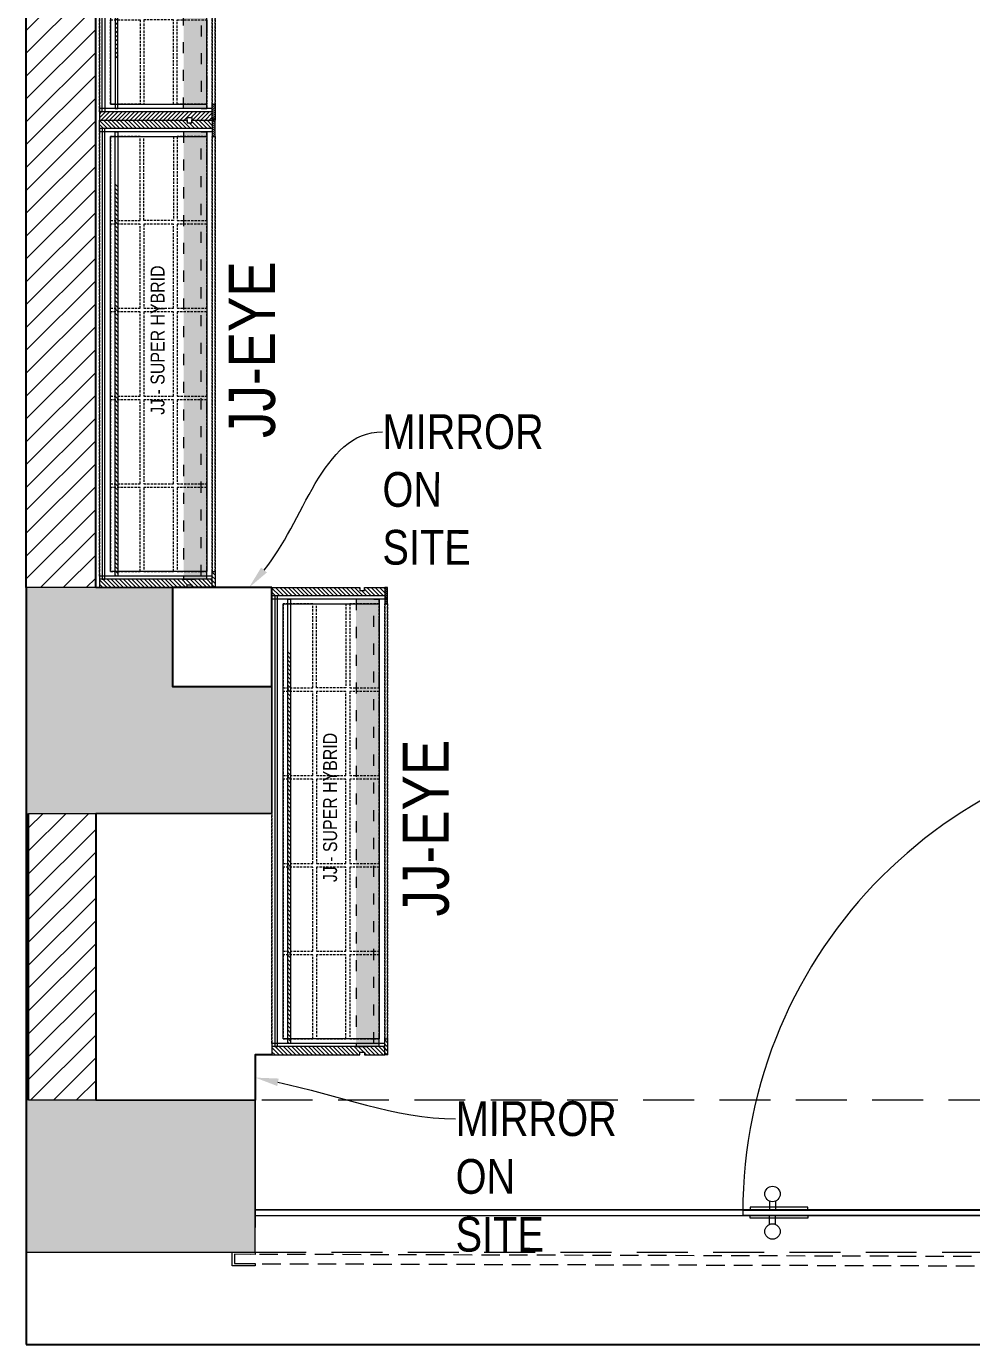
# Model space of a CAD drawing. Header units: millimetres. Extents: x 2038449 to 2043816, y 32056 to 43282.
# Drawn here: x 2038449 to 2040493, y 32056 to 34905 of the extents above; entities that cross this region are included whole.
import ezdxf
from ezdxf import colors
from ezdxf.entities.mleader import LeaderData, LeaderLine
from ezdxf.math import Vec2, Vec3

# ---------------------------------------------------------------- set-up
doc = ezdxf.new("R2010")
doc.units = ezdxf.units.MM
doc.header["$LTSCALE"] = 40
for name, pattern in [('a_p6_plan_L18$0$HIDDEN', [0.375, 0.25, -0.125]), ('ACAD_ISO03W100', [30, 12, -18]), ('CONTINOUS', [0]), ('HIDDENX2', [0.75, 0.5, -0.25])]:
    doc.linetypes.add(name, pattern=pattern)
doc.layers.add('A-CARPET AREA', color=3, linetype='CONTINOUS', lineweight=0, true_color=0x0aff0a)
for name, color, linetype, lineweight in [('A-COL', 243, 'Continuous', 9), ('A-Glazing', 4, 'Continuous', 20), ('A-shutter', 8, 'Continuous', 18), ('A-STAIR', 6, 'Continuous', 5), ('beam', 90, 'Continuous', 9), ('column hatch', 5, 'Continuous', 0), ('Glazing', 141, 'Continuous', 15), ('LENS-PARTITION', 21, 'Continuous', 25), ('LENS-TEXT', 31, 'Continuous', 5), ('LK-FF&E WALL', 1, 'Continuous', 9), ('LN-ELEVATION-1', 81, 'Continuous', 13), ('LN-ELEVATION-2', 103, 'Continuous', 20), ('LN-ELEVATION-3', 125, 'a_p6_plan_L18$0$HIDDEN', 18), ('LN-ELEVATION-4', 145, 'Continuous', 13), ('LN-HATCH', 251, 'Continuous', 0), ('PLANO-TXT', 252, 'Continuous', 5), ('rolling shutter', 1, 'Continuous', 5)]:
    doc.layers.add(name, color=color, linetype=linetype, lineweight=lineweight)
doc.layers.add('A-WALL', color=1, linetype='Continuous')
doc.styles.add('LK TXT', font='Gill Sans MT Condensed Regular.ttf')
doc.styles.get("Standard").update_dxf_attribs({"font": 'Gill Sans MT Condensed Regular.ttf', "height": 100})
pattern_1 = [(45, (-22641017.7406, 5157647.994), (-4.4901280605, 4.4901280605), [])]
pattern_2 = [(45, (4210053.0415, 1706864.74), (-4.4901280605, 4.4901280605), [])]

# ---------------------------------------------------------------- blocks, each defined once
blk = doc.blocks.new('*U49')
at = {"layer": 'A-shutter', "color": 5, "ltscale": 10}
for points in [[(41038391.4, -1561539.2), (41038391.4, -1561544.2), (41038346.4, -1561544.2), (41038346.4, -1561564.2), (41038391.4, -1561564.2), (41038391.4, -1561569.2), (41038341.4, -1561569.2), (41038341.4, -1561539.2)], [(41040495.3, -1561539.2), (41040495.3, -1561544.2), (41040540.3, -1561544.2), (41040540.3, -1561564.2), (41040495.3, -1561564.2), (41040495.3, -1561569.2), (41040545.3, -1561569.2), (41040545.3, -1561539.2)]]:
    blk.add_lwpolyline(points, close=True, dxfattribs=at)
at = {"layer": 'A-shutter', "color": 5, "linetype": 'HIDDENX2', "ltscale": 2, "true_color": 0x0505ff}
blk.add_lwpolyline([(41038346.4, -1561544.2), (41038346.4, -1561564.2), (41040540.3, -1561564.2), (41040540.3, -1561544.2)], close=True, dxfattribs=at)
blk = doc.blocks.new('A$C75d7f579')
at = {"layer": 'column hatch'}
h = blk.add_hatch(color=8, dxfattribs=at)
h.dxf.hatch_style = 1
h.paths.add_polyline_path([(-256.6, 8079.7), (-581.6, 8079.7), (-581.6, 7375.8), (-256.6, 7375.8)])
h.paths.add_polyline_path([(-81.6, 5405.6), (-581.6, 5406.6), (-581.6, 4806.5), (-257, 4804), (-256.6, 4905.5), (-81.6, 4899.5)])
h.paths.add_polyline_path([(2141.9, 5406.3), (1776.4, 5406.3), (1776.4, 4835.3), (2141.9, 4822.6)])
h.paths.add_polyline_path([(-260.2, 3928), (-581.6, 3929.2), (-581.6, 3928.6), (-610.2, 3928.6), (-611.8, 3481.6), (-261.8, 3481.6), (-261.8, 3631.6), (-261.2, 3631.6)])
h.paths.add_polyline_path([(-264.8, 1759.6), (-461.8, 1759.6), (-461.8, 766.6), (-264.8, 766.6)])
h.paths.add_polyline_path([(-461.8, 1759.6), (-611.8, 1759.6), (-611.8, 766.6), (-461.8, 766.6)])
h.paths.add_polyline_path([(4755.4, 1651.6), (4367.2, 1651.6), (4367.2, 1349.6), (4755.4, 1349.6)])
h.paths.add_polyline_path([(2279.2, -1704.4), (1987.2, -1704.4), (1987.2, -1980.4), (2279.2, -1980.4)])
h.paths.add_polyline_path([(2287.2, -2600.4), (1987.2, -2600.4), (1987.2, -2946.4), (2287.2, -2946.4)])
h.paths.add_polyline_path([(4755.4, -2600.4), (4377.2, -2600.4), (4377.2, -2946.4), (4755.4, -2946.4)])
h.paths.add_polyline_path([(4755.4, -1697.4), (4300.2, -1697.4), (4300.2, -1988.4), (4755.4, -1988.4)])
h.paths.add_polyline_path([(-116.8, -2618.4), (-611.8, -2618.4), (-611.8, -2946.4), (-116.8, -2946.4)])
h.paths.add_polyline_path([(-295.8, -1510.4), (-611.8, -1510.4), (-611.8, -1998.4), (-80.8, -1998.4), (-80.8, -1724.4), (-295.8, -1724.4)])
at = {"layer": 'LN-HATCH'}
h = blk.add_hatch(dxfattribs=at)
h.set_pattern_fill('ANSI31', color=256, scale=11, angle=180)
h.set_pattern_definition([(225, (-4754922.428, -37144.144), (24.69570433, -24.69570433), [])])
h.paths.add_polyline_path([(-461.8, 766.6), (-611.8, 766.6), (-611.8, -1510.4), (-461.8, -1510.4)])
h.paths.add_polyline_path([(-461.8, 3481.6), (-611.8, 3481.6), (-611.8, 1759.6), (-461.8, 1759.6)])
h.paths.add_polyline_path([(-431.6, 4805.4), (-581.6, 4806.5), (-610.2, 3929.3), (-460.1, 3928.7)])
h.paths.add_polyline_path([(-431.6, 7375.8), (-581.6, 7375.8), (-581.6, 5406.6), (-431.6, 5406.3)])
h.paths.add_polyline_path([(-461.8, -1998.4), (-606.8, -1998.4), (-606.8, -2618.4), (-461.8, -2618.4)])
at = {"layer": 'A-COL'}
for p, q in [((-295.8, -1510.4), (-611.8, -1510.4)), ((-295.8, -1724.4), (-295.8, -1510.4)), ((-80.8, -1724.4), (-295.8, -1724.4)), ((-80.8, -1998.4), (-80.8, -1724.4)), ((-606.8, -1998.4), (-80.8, -1998.4)), ((-116.8, -2618.4), (-606.8, -2618.4)), ((-116.8, -2946.4), (-116.8, -2618.4)), ((-611.8, -2946.4), (-116.8, -2946.4))]:
    blk.add_line(p, q, dxfattribs=at)
at = {"layer": 'A-Glazing'}
blk.add_lwpolyline([(1987.2, -2855.4), (-116.8, -2855.4), (-116.8, -2867.4), (1987.2, -2867.4)], close=True, dxfattribs=at)
at = {"layer": 'A-STAIR', "lineweight": 25}
for p, q in [((-611.8, -2946.4), (-611.8, -3146.4)), ((-611.8, -3146.4), (2026.4, -3146.4))]:
    blk.add_line(p, q, dxfattribs=at)
at = {"layer": 'A-WALL'}
for p, q in [((-611.8, -1510.4), (-611.8, 3481.6)), ((-461.8, -1510.4), (-461.8, 3481.6)), ((-611.8, -1510.4), (-611.8, -2946.4)), ((-606.8, -2618.4), (-606.8, -1998.4)), ((-461.8, -1998.4), (-461.8, -2618.4))]:
    blk.add_line(p, q, dxfattribs=at)
at = {"layer": 'beam', "linetype": 'a_p6_plan_L18$0$HIDDEN', "lineweight": 5, "ltscale": 11}
blk.add_lwpolyline([(1987.2, -2618.4), (-116.8, -2618.4), (-116.8, -2946.4), (1987.2, -2946.4)], close=True, dxfattribs=at)
at = {"layer": 'rolling shutter', "color": 2, "rotation": 359.8271071185933}
blk.add_blockref('*U49', (-41033609.3, 1682420.9), dxfattribs=at)
blk = doc.blocks.new('Entrance Door')
at = {"layer": 'Glazing', "ltscale": 111}
blk.add_hatch(color=256, dxfattribs=at).paths.add_polyline_path([(18, -34.8), (18, -1235), (30, -1235), (30, -34.8)])
at = {"layer": 'Glazing'}
for p, q in [((1117.8, -31.3), (1117.8, -54.3)), ((1132.8, -31.3), (1132.8, -54.3)), ((30, -54.2), (18, -66.2)), ((1117.8, -89.2), (1117.8, -66.3)), ((1132.8, -89.2), (1132.8, -66.3))]:
    blk.add_line(p, q, dxfattribs=at)
at = {"layer": 'Glazing', "ltscale": 44}
for p, q in [((-4.9, -1156.3), (18, -1156.3)), ((-4.9, -1171.3), (18, -1171.3)), ((52.9, -1156.3), (30, -1156.3)), ((52.9, -1171.3), (30, -1171.3))]:
    blk.add_line(p, q, dxfattribs=at)
at = {"layer": 'Glazing'}
for points in [[(320, -120.5), (0, -120.5), (0, 0), (320, 0)], [(0, -54.2), (142.5, -54.2), (142.5, -46.8), (0, -46.8)], [(1180.8, -54.3), (1038.3, -54.3), (1038.3, -46.8), (1180.8, -46.8)], [(0, -66.2), (142.5, -66.2), (142.5, -73.7), (0, -73.7)], [(1180.8, -66.3), (1038.3, -66.3), (1038.3, -73.8), (1180.8, -73.8)]]:
    blk.add_lwpolyline(points, close=True, dxfattribs=at)
at = {"layer": 'Glazing', "ltscale": 222}
blk.add_lwpolyline([(-1.5, -66.2), (1198.8, -66.2), (1198.8, -54.2), (-1.5, -54.2)], close=True, dxfattribs=at)
at = {"layer": 'Glazing', "ltscale": 111}
blk.add_lwpolyline([(18, -34.8), (18, -1235), (30, -1235), (30, -34.8)], close=True, dxfattribs=at)
at = {"layer": 'Glazing', "ltscale": 44}
for points in [[(18, -1092.5), (18, -1235), (10.5, -1235), (10.5, -1092.5)], [(30, -1092.5), (30, -1235), (37.5, -1235), (37.5, -1092.5)]]:
    blk.add_lwpolyline(points, close=True, dxfattribs=at)
at = {"layer": 'Glazing'}
for centre, radius in [((1125.3, -13.9), 19), ((24, -58.7), 19.8), ((1125.3, -106.6), 19)]:
    blk.add_circle(centre, radius, dxfattribs=at)
at = {"layer": 'Glazing', "ltscale": 44}
for centre in [(-22.4, -1163.8), (70.4, -1163.8)]:
    blk.add_circle(centre, 19, dxfattribs=at)
at = {"layer": 'Glazing', "ltscale": 222}
blk.add_arc((24, -60.2), 1174.8, 270, 359.9996, dxfattribs=at)
blk = doc.blocks.new('JJ SUPERHYBRID 1010')
h = blk.add_hatch(color=177)
h.dxf.hatch_style = 1
h.paths.add_polyline_path([(992, 68), (25, 68), (25, 18), (992, 18)])
at = {"layer": 'LN-HATCH', "ltscale": 0.5}
h = blk.add_hatch(dxfattribs=at)
h.set_pattern_fill('ANSI31', color=256, scale=2)
h.set_pattern_definition(pattern_1)
h.paths.add_polyline_path([(7, 250), (7, 60), (13, 60), (13, 50), (7, 50), (7, 6), (25, 6), (25, 250)])
h = blk.add_hatch(dxfattribs=at)
h.set_pattern_fill('ANSI31', color=256, scale=2)
h.set_pattern_definition([(45, (-26738022.0714, 3448847.7265), (-4.4901280605, 4.4901280605), [])])
h.paths.add_polyline_path([(1017, 250), (1017, 60), (1011, 60), (1011, 50), (1017, 50), (1017, 6), (999, 6), (999, 250)])
h = blk.add_hatch(dxfattribs=at)
h.set_pattern_fill('ANSI31', color=256, scale=2)
h.set_pattern_definition(pattern_2)
h.paths.add_polyline_path([(882, 210), (32, 210), (32, 216), (882, 216)])
h = blk.add_hatch(dxfattribs=at)
h.set_pattern_fill('ANSI31', color=256, scale=2)
h.set_pattern_definition(pattern_1)
h.paths.add_polyline_path([(35, 6), (35, 0), (7, 0), (7, 6)])
h = blk.add_hatch(dxfattribs=at)
h.set_pattern_fill('ANSI31', color=256, scale=2)
h.set_pattern_definition(pattern_2)
h.paths.add_polyline_path([(42, 6), (42, 0), (7, 0), (7, 6)])
h = blk.add_hatch(dxfattribs=at)
h.set_pattern_fill('ANSI31', color=256, scale=2)
h.set_pattern_definition([(45, (-22640834.7406, 5157647.994), (-4.4901280605, 4.4901280605), [])])
h.paths.add_polyline_path([(982, 6), (982, 0), (1017, 0), (1017, 6)])
h = blk.add_hatch(dxfattribs=at)
h.set_pattern_fill('ANSI31', color=256, scale=2)
h.set_pattern_definition([(45, (4209863.0415, 1706864.74), (-4.4901280605, 4.4901280605), [])])
h.paths.add_polyline_path([(982, 6), (982, 0), (1017, 0), (1017, 6)])
at = {"layer": 'LN-ELEVATION-1', "ltscale": 0.5}
for points in [[(7, 250), (7, 60), (13, 60), (13, 50), (7, 50), (7, 6), (25, 6), (25, 250)], [(7, 250), (7, 60), (13, 60), (13, 50), (7, 50), (7, 6), (32, 6), (32, 250)], [(25, 238), (999, 238), (999, 244), (25, 244)], [(1017, 250), (1017, 60), (1011, 60), (1011, 50), (1017, 50), (1017, 6), (992, 6), (992, 250)], [(1017, 250), (1017, 60), (1011, 60), (1011, 50), (1017, 50), (1017, 6), (999, 6), (999, 250)], [(992, 210), (32, 210), (32, 216), (992, 216)], [(42, 6), (42, 0), (7, 0), (7, 6)], [(42, 6), (42, 0), (7, 0), (7, 6)], [(982, 6), (982, 0), (1017, 0), (1017, 6)], [(982, 6), (982, 0), (1017, 0), (1017, 6)]]:
    blk.add_lwpolyline(points, close=True, dxfattribs=at)
at = {"layer": 'LN-ELEVATION-2', "ltscale": 0.5}
blk.add_lwpolyline([(41.7, 226), (982, 226), (982, 18), (41.7, 18)], close=True, dxfattribs=at)
at = {"layer": 'LN-ELEVATION-3', "ltscale": 0.5}
for p, q in [((999, 250), (25, 250)), ((32, 250), (992, 250)), ((982, 6), (42, 6)), ((42, 6), (982, 6)), ((42, 0), (982, 0)), ((982, 0), (42, 0))]:
    blk.add_line(p, q, dxfattribs=at)
at = {"layer": 'LN-ELEVATION-3', "ltscale": 0.5, "transparency": 33554526}
for points in [[(223.3, 226), (41.7, 226), (41.7, 162), (223.3, 162)], [(413, 226), (231.3, 226), (231.3, 162), (413, 162)], [(602.7, 226), (421, 226), (421, 162), (602.7, 162)], [(792.3, 226), (610.7, 226), (610.7, 162), (792.3, 162)], [(982, 226), (800.3, 226), (800.3, 162), (982, 162)], [(223.3, 154), (41.7, 154), (41.7, 90), (223.3, 90)], [(413, 154), (231.3, 154), (231.3, 90), (413, 90)], [(602.7, 154), (421, 154), (421, 90), (602.7, 90)], [(792.3, 154), (610.7, 154), (610.7, 90), (792.3, 90)], [(982, 90), (800.3, 90), (800.3, 154), (982, 154)], [(223.3, 82), (41.7, 82), (41.7, 18), (223.3, 18)], [(413, 82), (231.3, 82), (231.3, 18), (413, 18)], [(602.7, 82), (421, 82), (421, 18), (602.7, 18)], [(792.3, 82), (610.7, 82), (610.7, 18), (792.3, 18)], [(982, 82), (800.3, 82), (800.3, 18), (982, 18)]]:
    blk.add_lwpolyline(points, close=True, dxfattribs=at)
at = {"layer": 'LN-ELEVATION-4', "linetype": 'ACAD_ISO03W100', "ltscale": 0.05}
for points in [[(992, 68), (25, 68), (25, 18), (992, 18)], [(32, 30), (992, 30), (992, 18), (32, 18)]]:
    blk.add_lwpolyline(points, close=True, dxfattribs=at)
at = {"ltscale": 0.5, "insert": (380.5, 139.3), "char_height": 30, "attachment_point": 1}
blk.add_mtext_dynamic_manual_height_columns('\\pt120;JJ - SUPER HYBRID', width=526.835, gutter_width=500, heights=[0], dxfattribs=at)

msp = doc.modelspace()

# ---------------------------------------------------------------- linework, layer by layer
at = {"layer": 'A-CARPET AREA'}
msp.add_lwpolyline([(2038599, 35968.9), (2038599, 33691.9), (2038765, 33691.9), (2038765, 33477.9), (2038980, 33477.9), (2038980, 33203.9), (2038599, 33203.9), (2038599, 32583.9), (2038944, 32583.9), (2038944, 32346.9), (2041048, 32346.9), (2041048, 32601.9), (2041348, 32601.9), (2041348, 32346.9), (2043438, 32346.9), (2043438, 32601.9), (2043661, 32601.9), (2043661, 33213.9), (2043361, 33213.9), (2043361, 33504.9), (2043661, 33504.9), (2043661, 36551.9)], dxfattribs=at)
at = {"layer": 'LENS-PARTITION'}
msp.add_lwpolyline([(2038980, 33691.9), (2038765, 33691.9), (2038765, 33477.9), (2038980, 33477.9)], close=True, dxfattribs=at)
msp.add_lwpolyline([(2038980, 32681.9), (2038944, 32681.9), (2038944, 32583.9)], dxfattribs=at)

# ---------------------------------------------------------------- block references
at = {"layer": 'A-CARPET AREA'}
msp.add_blockref('A$C75d7f579', (2039060.7, 35202.3), dxfattribs=at)
at = {"layer": 'A-Glazing', "xscale": 0.8748404702499005, "yscale": 0.8748404702499005, "zscale": 0.8748404702499005, "rotation": 180.0000110906808}
msp.add_blockref('Entrance Door', (2041046.6, 32288.2), dxfattribs=at)
at = {"layer": 'LK-FF&E WALL', "xscale": -1, "rotation": 90}
msp.add_blockref('JJ SUPERHYBRID 1010', (2038857, 35718.9), dxfattribs=at)
at = {"layer": 'LK-FF&E WALL', "rotation": 90.00000000000006}
for p in [(2038857, 33684.9), (2039230, 32674.9)]:
    msp.add_blockref('JJ SUPERHYBRID 1010', p, dxfattribs=at)

# ---------------------------------------------------------------- texts
at = {"layer": 'PLANO-TXT', "linetype": 'Continuous', "ltscale": 3, "char_height": 100, "width": 651.291, "attachment_point": 5, "rotation": 90, "style": 'LK TXT'}
for insert in [(2038937.3, 34206.1), (2039313.1, 33172)]:
    msp.add_mtext('JJ-EYE', dxfattribs=dict(at, insert=insert))

# ---------------------------------------------------------------- leaders
at = {"layer": 'LENS-TEXT', "color": 0, "linetype": 'Continuous', "ltscale": 3}
ml = msp.add_multileader_mtext('Standard', dxfattribs=at)
ml.set_content('\\pxql,t3;{\\C0;MIRROR ON SITE}', color=1)
ml.set_leader_properties(color=256, linetype='ByLayer', lineweight=-1)
ml.build(insert=Vec2(0, 0))
ml.multileader.update_dxf_attribs({"leader_type": 2, "dogleg_length": 0.36, "arrow_head_size": 50})
ctx = ml.context
ctx.base_point, ctx.char_height, ctx.arrow_head_size, ctx.landing_gap_size, ctx.plane_origin, ctx.plane_x_axis, ctx.plane_y_axis = Vec3(2039219, 34028.6), 75, 50, 0.09, Vec3(2043661, 32242.1), Vec3(0.999999, -0.001097), Vec3(0.001097, 0.999999)
notes = []
notes.append((ctx, [(1, (1, 1, 0), (2039218.6, 34028.6), (0.999999, -0.001097), 0.36, [(1, [(2038930.3, 33691.9)], 0, [])])]))
ctx.mtext.insert, ctx.mtext.text_direction, ctx.mtext.rotation, ctx.mtext.width, ctx.mtext.flow_direction = Vec3(2039219.1, 34066.6), Vec3(0.999999, -0.001097), 6.282088, 289.544, 5
ml = msp.add_multileader_mtext('Standard', dxfattribs=at)
ml.set_content('\\pxql,t3;{\\C0;MIRROR ON SITE}', color=1)
ml.set_leader_properties(color=256, linetype='ByLayer', lineweight=-1)
ml.build(insert=Vec2(0, 0))
ml.multileader.update_dxf_attribs({"leader_type": 2, "dogleg_length": 0.36, "arrow_head_size": 50})
ctx = ml.context
ctx.base_point, ctx.char_height, ctx.arrow_head_size, ctx.landing_gap_size, ctx.plane_origin, ctx.plane_x_axis, ctx.plane_y_axis = Vec3(2039377.2, 32544), 75, 50, 0.09, Vec3(2043966.4, 30757.4), Vec3(0.999999, -0.001097), Vec3(0.001097, 0.999999)
notes.append((ctx, [(1, (1, 1, 0), (2039376.8, 32544), (0.999999, -0.001097), 0.36, [(1, [(2038944, 32632.9)], 0, [])])]))
ctx.mtext.insert, ctx.mtext.text_direction, ctx.mtext.rotation, ctx.mtext.width, ctx.mtext.flow_direction = Vec3(2039377.3, 32582), Vec3(0.999999, -0.001097), 6.282088, 289.544, 5
for ctx, leaders in notes:
    for number, flags, end, landing, length, lines in leaders:
        leader = LeaderData()
        leader.index, (leader.has_last_leader_line, leader.has_dogleg_vector, leader.attachment_direction) = number, flags
        leader.last_leader_point, leader.dogleg_vector, leader.dogleg_length = Vec3(end), Vec3(landing), length
        for number, points, colour, breaks in lines:
            line = LeaderLine()
            line.index, line.vertices, line.color, line.breaks = number, Vec3.list(points), colors.encode_raw_color(colour), breaks
            leader.lines.append(line)
        ctx.leaders.append(leader)

doc.saveas('drawing.dxf')
